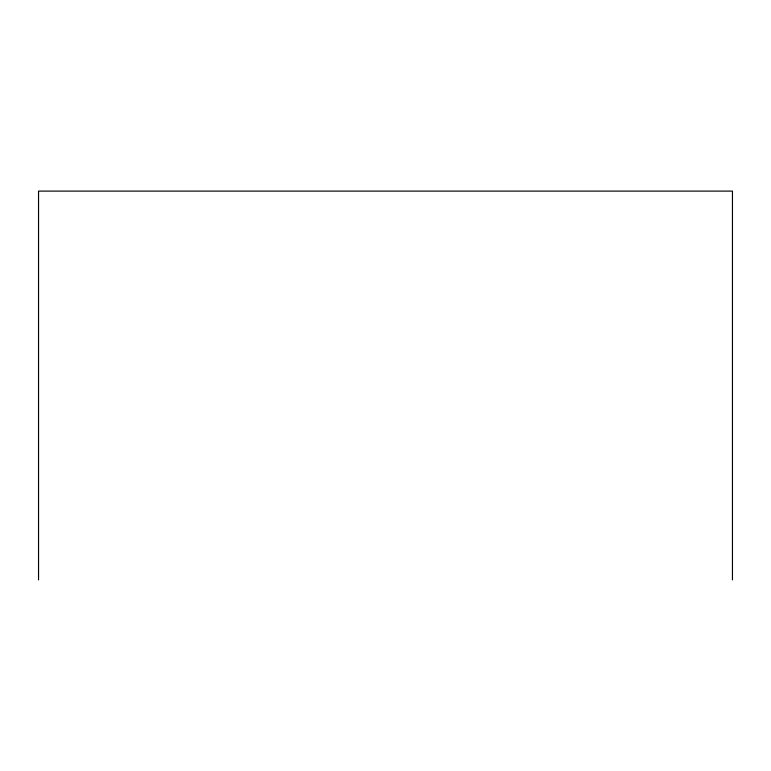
<?xml version="1.0" encoding="UTF-8"?>
<svg xmlns="http://www.w3.org/2000/svg" width="771" height="771" viewBox="0 0 771 771"><rect width="100%" height="100%" fill="white"/><g stroke="black" fill="none" stroke-linecap="round" stroke-linejoin="round"><path stroke-width="1.16" d="M732.45 579.898L732.45 191.102L38.55 191.102L38.55 579.898"/></g></svg>
